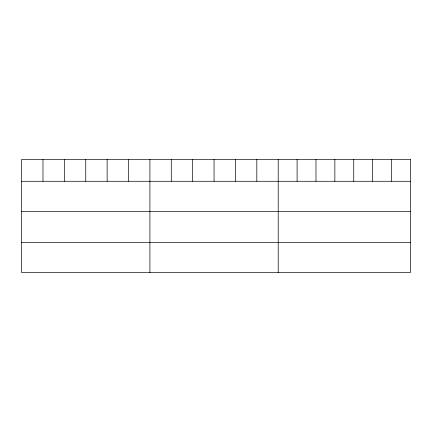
<?xml version="1.0" encoding="UTF-8"?>
<svg xmlns="http://www.w3.org/2000/svg" width="432" height="432" viewBox="0 0 432 432"><rect width="100%" height="100%" fill="white"/><g stroke="black" fill="none" stroke-linecap="round" stroke-linejoin="round"><path stroke-width="0.65" d="M21.6 181.283L410.4 181.283M21.6 211.388L410.4 211.388M21.6 242.411L410.4 242.411M391.516 159.478L391.516 181.283M372.632 159.478L372.632 181.283M353.749 159.478L353.749 181.283M334.859 159.478L334.859 181.283M315.976 159.478L315.976 181.283M297.092 159.478L297.092 181.283M278.208 159.478L278.208 272.522M256.824 159.478L256.824 181.283M235.44 159.478L235.44 181.283M214.056 159.478L214.056 181.283M192.672 159.478L192.672 181.283M171.288 159.478L171.288 181.283M149.904 159.478L149.904 272.522M128.52 159.478L128.52 181.283M107.136 159.478L107.136 181.283M85.752 159.478L85.752 181.283M64.368 159.478L64.368 181.283M42.984 159.478L42.984 181.283M410.4 159.478L21.6 159.478L21.6 272.522L410.4 272.522L410.4 159.478"/></g></svg>
